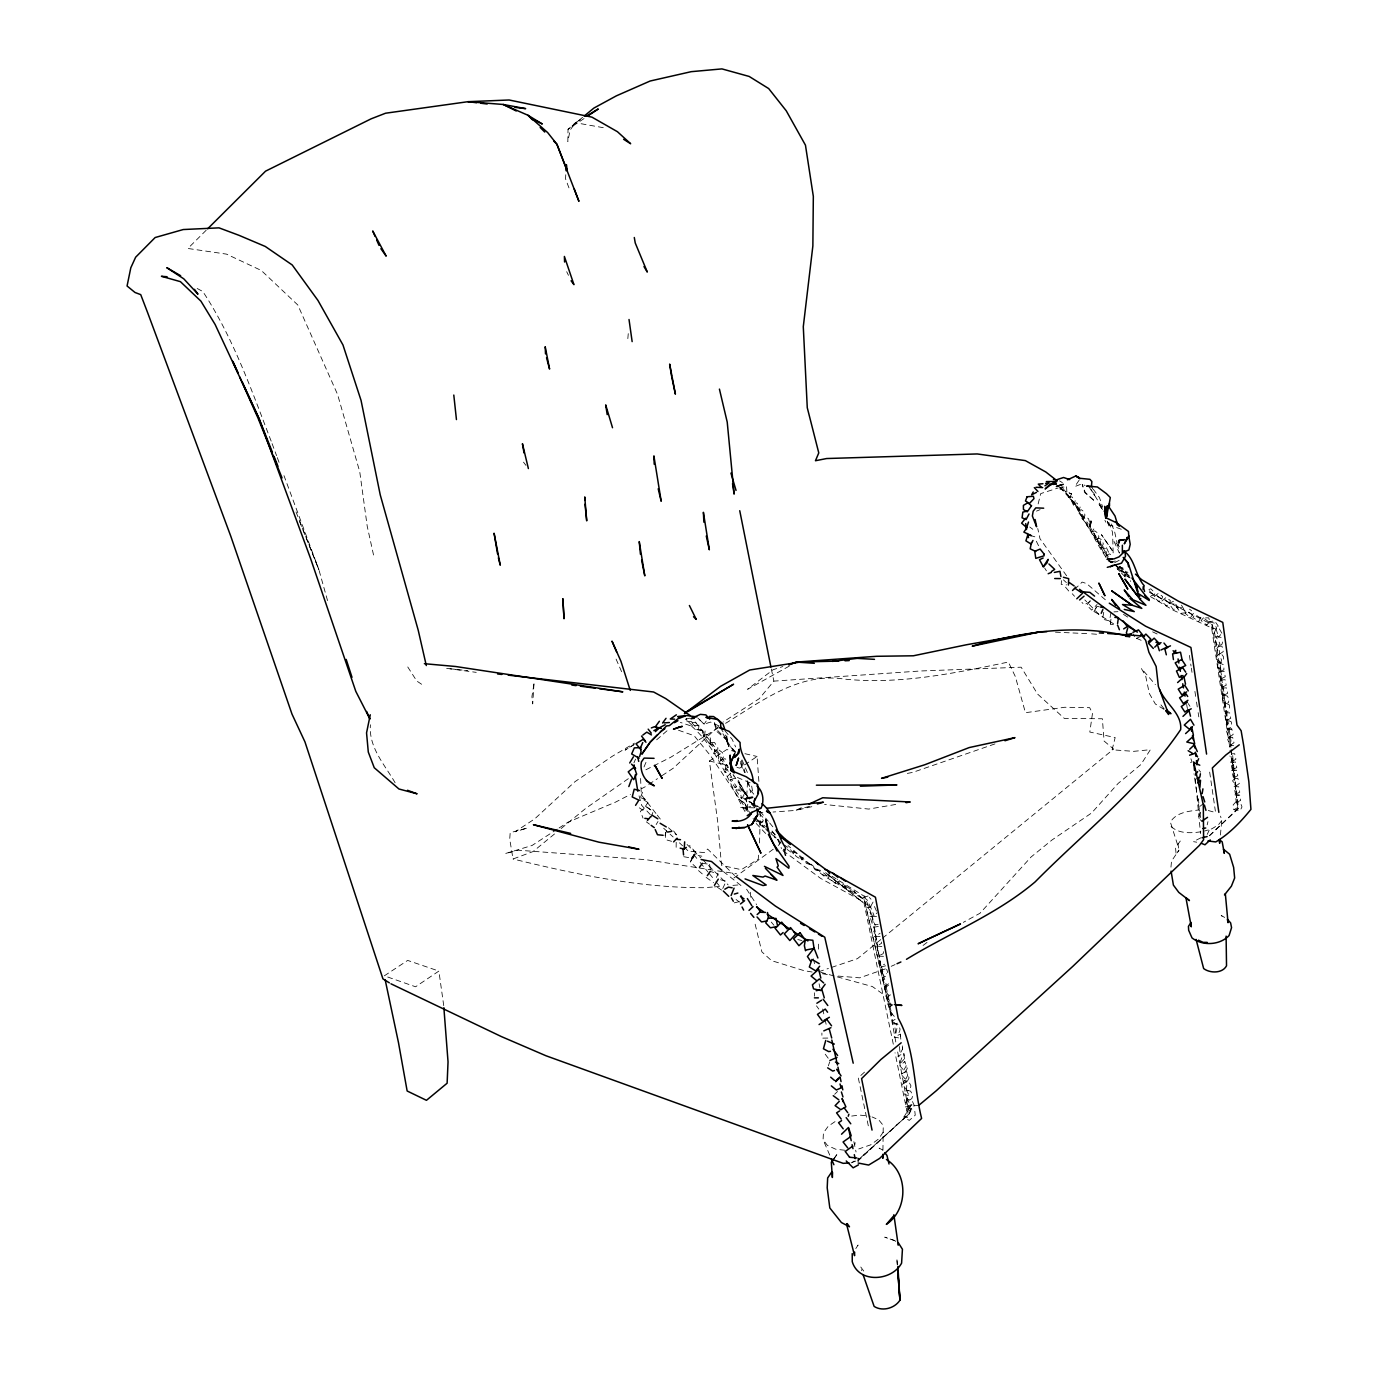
<?xml version="1.0" encoding="UTF-8"?>
<svg xmlns="http://www.w3.org/2000/svg" width="1378" height="1378" viewBox="0 0 1378 1378"><rect width="100%" height="100%" fill="white"/><g stroke="black" fill="none" stroke-linecap="round" stroke-linejoin="round"><path stroke-width="0.75" stroke-dasharray="5 3.75" d="M665.626 832.45L665.591 839.633L671.603 841.321M882.936 1150.268L883.246 1125.43L878.716 1119.832L872.067 1116.938M1226.42 719.471L1227.729 729.565L1231.553 726.826L1231.381 721.951L1226.42 719.471L1227.729 729.565M676.15 847.281L676.219 839.305M883.47 956.315L879.095 956.194L880.508 965.926L884.676 964.152M747.531 782.118L746.773 795.054M858.615 1161.482L858.735 1158.106L852.276 1162.291M829.728 1155.091L823.079 1139.675L823.424 1132.923L828.247 1126.188L836.79 1120.452M565.772 174.748L565.531 178.795L569.803 190.095M1061.456 580.62L1061.232 584.41L1066.641 584.875M758.555 855.152L758.227 859.2L741.312 869.673L721.504 865.384L717.645 821.133L709.394 761.018L726.74 749.563L734.836 751.406M759.554 842.974L760.329 811.676M627.834 338.626L628.523 330.531M1220.426 835.034L1221.735 820.565L1220.546 816.138M1170.955 867.141L1171.524 861.112L1178.965 850.105L1176.175 854.687L1175.486 847.418L1180.584 840.666L1178.018 844.318L1178.655 848.125L1170.387 822.132C1176.037 812.469 1188.697 811.091 1198.808 810.006M691.842 722.761L698.491 729.909L699.025 725.155L695.046 722.244L691.842 722.761L691.515 726.085C718.162 749.46 729.255 783.961 746.325 813.933M1221.132 637.359L1215.878 636.705L1215.344 641.407L1218.083 646.385L1222.097 644.094L1222.786 640.391M704.537 735.955L705.123 730.908L696.028 729.496L702.677 730.271L704.537 735.955L700.489 729.496M746.531 796.932L745.946 812.813M1110.341 624.096L1110.995 618.808L1110.341 624.096L1117.282 625.526M1066.572 486.761L1066.882 491.894L1060.026 488.983L1062.266 484.522M747.065 809.213L748.047 802.237L743.534 798.017L739.228 799.257L745.154 803.805L747.065 809.213L744.809 803.322L739.228 799.257M854.808 1144.774L855.135 1142.586M899.541 1046.539L899.989 1053.688L902.521 1049.209L902.211 1044.179M1118.281 545.275L1118.488 544.017M1103.744 612.297L1102.538 619.187L1109.445 620.892L1110.926 613.055M904.433 1058.838L903.83 1053.326L897.75 1056.185L902.09 1057.064L899.369 1064.384L904.433 1058.838L903.83 1053.326M895.838 1033.345L897.526 1025.68L894.098 1022.803L895.838 1033.345L899.524 1032.088L900.058 1029.073L898.284 1024.698L894.098 1022.803M725.052 769.596L725.965 765.531L721.09 759.605L719.833 761.965L727.326 766.357L725.052 769.596L728.084 766.978M883.625 951.664L883.126 953.714L879.112 955.609L876.735 946.1L881.868 946.479M1207.18 824.819L1207.955 821.684M1038.151 503.917L1040.717 493.6L1058.166 487.967M907.775 1099.351L906.603 1104.036L910.858 1105.621L906.776 1111.908L912.357 1108.515L914.217 1105.345L912.167 1100.833L907.775 1099.351L909.204 1103.141L906.776 1111.908M1151.13 595.572L1154.333 595.52L1154.988 592.971L1150.751 588.802L1147.271 590.266M905.983 1102.641L908.515 1094.184L906.19 1089.86L904.623 1094.459L908.877 1095.631L905.983 1102.641L911.857 1098.542L912.77 1095.321L910.617 1091.169L906.19 1089.86M835.223 883.264L835.929 880.99L829.16 875.53L828.505 877.579L835.223 883.264L837.479 879.095M1200.91 618.291L1195.07 614.502L1192.814 617.43L1198.791 621.426L1201.737 615.708M665.023 835.499L666.866 829.866M714.648 750.838L713.683 753.766L717.904 752.853L718.937 761.173L721.176 760.484L723.657 756.832L722.606 752.767L719.075 750.045L714.648 750.838L719.161 754.283L721.176 760.484M828.35 1065.866L829.728 1061.852M1200.496 812.245L1198.36 818.291L1201.926 821.15M880.508 965.926L879.095 956.194M651.053 817.188L653.155 811.608L646.334 806.75L640.408 811.246L643.009 818.101M844.852 887.553L845.455 885.968L838.048 881.214L837.6 882.712L844.852 887.553L846.574 883.332M863.455 899.007L854.136 891.842L863.455 899.007L864.626 895.976M1097.37 540.365L1098.852 536.576L1097.818 533.062L1094.821 530.892L1091.221 532.235L1097.37 540.365L1091.221 532.235M1073.445 505.313L1075.219 500.817L1071.843 496.786L1068.226 497.492L1071.206 500.042L1073.445 505.313L1073.049 501.213L1068.226 497.492M1078.371 511.6L1080.163 507.087L1076.786 502.918L1073.169 503.625L1076.235 506.708L1078.371 511.6L1077.872 506.828L1073.169 503.625M1169.457 603.254L1170.456 600.722L1166.201 597.329L1161.396 601.463L1166.701 605.907L1169.457 603.254L1164.1 598.913M1161.637 599.258L1162.705 596.622L1158.485 593.229L1153.644 597.105L1159.019 601.566L1161.637 599.258L1156.297 594.9M640.684 796.794L642.889 791.472M904.416 1080.318L902.521 1084.917L907.757 1090.997L910.186 1089.016L910.944 1085.83L908.825 1081.678L904.416 1080.318L907.017 1082.85L906.362 1090.721L907.757 1090.997M696.648 867.847L690.378 862.025L691.704 858.821M801.962 859.993L798.293 854.291L792.798 851.432L796.174 856.427L801.962 859.993L803.116 857.237M644.008 766.96L646.506 761.104M793.401 853.843L789.766 848.469L784.392 845.196L787.751 849.916L793.401 853.843L794.589 851.104M633.932 762.844L635.534 759.157M1221.873 633.208L1218.927 628.11L1215.982 628.936L1214.225 632.846L1218.686 637.032L1220.805 634.483M1192.676 615.225L1187.199 610.867L1185.08 613.21L1190.506 617.723L1193.882 612.59L1189.524 609.162M722.761 888.483L726.12 881.248L718.282 879.147M1220.202 663.145L1221.631 660.114L1218.996 654.292L1216.567 656.428L1220.202 663.145L1223.371 660.958L1223.526 656.789L1221.89 654.533L1218.996 654.292M1071.516 493.927L1069.483 498.199L1065.194 491.257L1071.516 493.927L1065.986 491.446M1207.197 834.396L1209.074 830.538L1207.162 827.678M907.361 1081.299L909.084 1077.889L906.224 1070.982L901.97 1075.408L907.361 1081.299L903.658 1083.59L907.689 1075.305L906.224 1070.982M716.353 877.441L718.214 873.91L710.273 871.396M893.03 1004.614L889.154 1007.37L891.893 1014.794L894.529 1012.968M1109.014 559.347L1106.121 555.282L1108.446 551.941L1105.931 546.584L1100.591 547.255L1106.655 555.213L1110.1 556.712M868.071 896.027L863.782 897.216L865.539 903.451L870.362 906.965L873.256 901.694L869.363 897.44M1212.881 621.116L1209.54 621.805L1212.003 628.54L1216.722 628.592L1218.169 625.956L1214.552 620.789M1101.487 547.255L1103.313 543.983L1102.262 540.365L1099.231 538.161L1095.786 539.366L1101.487 547.255L1100.057 539.608L1095.786 539.366M1098.8 614.278L1093.925 611.539L1096.957 606.337L1100.316 606.992M690.378 862.025L692.411 858.442M1093.925 611.539L1096.957 606.337M1218.083 646.385L1219.857 643.354L1215.878 636.705M778.484 845.575L780.689 841.837M903.882 1117.058L909.687 1107.619L914.785 1111.03L915.25 1115.164L909.239 1120.417L903.882 1117.058L907.379 1117.489L910.927 1110.599L909.687 1107.619M656.152 824.578L657.995 821.495M1086.26 524.691L1091.927 532.097L1093.839 528.928M905.191 1071.895L907.258 1068.587L904.778 1061.594L899.8 1065.762L905.191 1071.895L901.436 1073.996L906.224 1065.969L904.778 1061.594M647.867 802.547L640.598 797.69L645.059 799.206L647.867 802.547L642.94 810.23L638.514 807.284M855.807 1248.571L858.081 1245.057L856.169 1247.555M1082.919 518.352L1084.951 515.303L1084.228 511.841L1081.265 509.722L1077.372 510.894L1082.919 518.352L1079.801 512.719L1077.372 510.894M1117.661 569.321L1120.107 566.306M706.191 721.09L704.106 724.191L697.836 718.024M715.647 751.751L718.041 748.185L714.562 742.501L708.533 742.759L713.701 747.307L715.647 751.751L713.373 745.36L708.533 742.759M1090.239 600.532L1086.966 605.424L1091.686 610.109L1097.095 604.46M1079.112 480.199L1074.806 486.572L1081.196 484.109L1085.089 485.418M883.195 1132.148L878.561 1139.003L870.62 1144.86L858.752 1148.942M885.606 965.84L881.61 966.736L880.318 968.665L883.866 975.745L886.45 973.678M833.983 1158.881L837.858 1153.248L833.552 1159.036M741.485 798.672L744.017 795.072L741.037 788.957L735.473 789.525L741.485 798.672L740.158 790.662L735.473 789.525M878.337 926.481L874.307 927.101L872.791 929.151L875.995 936.11L880.094 933.233M883.832 976.709L882.54 978.432L885.572 986.235L886.416 985.115L883.832 976.709L887.811 975.779M1221.735 820.565L1218.393 824.871L1211.865 828.798L1204.648 831.02M1060.026 488.983L1061.749 486.847L1067.485 487.519M888.603 985.132L884.745 988.095L888.138 995.295L890.756 993.331M882.454 938.229L1113.648 749.081L1104.105 741.054L1102.366 718.765L1064.35 718.438L1037.617 694.099L1021.15 667.193L920.177 671L773.868 681.128L759.209 698.732L723.054 722.072M1203.511 617.809L1201.082 620.582L1206.646 625.009L1209.815 621.788L1208.747 617.878L1203.511 617.809L1209.178 622.339L1206.646 625.009M1229.486 737.54L1227.609 739.693L1230.606 744.964L1234.016 742.708L1232.638 737.333L1229.486 737.54L1230.606 744.964M1236.273 801.479L1233.155 804.924L1233.93 809.713L1240.183 810.54L1242.009 806.905L1240.596 803.236L1236.273 801.479L1238.03 807.353L1233.93 809.713M1218.738 646.403L1216.843 648.452L1219.771 653.947L1223.251 651.639L1221.941 646.093L1218.738 646.403L1219.771 653.947M1234.705 778.518L1232.569 780.809L1235.963 785.925L1239.304 783.548L1237.84 778.415L1234.705 778.518L1235.963 785.925M1228.866 737.678L1230.365 736.093L1228.694 729.238L1231.777 728.996L1233.189 734.422L1228.866 737.678L1226.558 731.494L1228.694 729.238L1231.777 728.996M206.166 230.281L187.89 248.471L226.474 254.12L261.303 270.467L297.803 305.003L337.576 394.47L359.744 471.741L367.22 526.241L373.541 555.024M834.672 1094.287L837.514 1091.479M890.446 994.813L886.588 997.827L890.291 1004.975L892.892 1002.96M1074.616 589.439L1082.143 582.084L1086.674 583.617L1107.671 601.79M718.438 726.482L673.222 768.235L659.252 777.485M1209.471 835.671L1237.944 808.455L1232.466 753.525M1209.367 835.791L1238.546 808.49L1230.899 755.247M809.713 864.385L801.066 857.857L806.578 863.455L809.713 864.385L812.331 861.991M864.523 1072.118L858.27 1077.803L868.329 1125.912M857.65 1161.223L907.689 1114.888L895.028 1052.758M656.651 739.814L669.157 728.91M876.511 911.099L874.324 906.207L867.778 907.241L871.172 914.992L874.048 915.509L877.235 912.736M885.572 986.235L888.5 983.754M582.601 117.354L568.029 129.325L567.839 141.555L570.113 130.118L575.384 122.711L582.412 118.491M554.524 833.966L533.045 851.57L513.029 858.994L509.722 839.133L510.187 832.708L527.481 827.971L515.183 831.761L534.819 818.79L574.884 781.757L612.332 756.246L634.5 743.155M561.139 828.557L585.926 808.231L628.523 778.536M880.783 939.589L857.495 958.64L830.366 967.804M1203.89 803.219L1199.256 806.905L1199.704 811.246M754.644 817.499L759.95 823.544L763.326 820.926L761.5 817.033M923.071 945.463L928.135 941.553M733.871 877.993L773.42 849.106M735.008 787.544L736.438 786.494L731.994 779.862L730.133 779.827L735.008 787.544L739.797 785.202L738.694 780.895L735.129 778.157L730.133 779.827M443.733 1005.63L438.876 971.077L415.57 986.786L386.288 976.52M758.882 781.395L757.073 756.47L739.797 768.114L735.749 767.167M584.031 118.56L568.029 129.325L575.384 122.711L604.029 127.809M648.78 784.426L657.495 778.639M384.324 975.831L407.664 960.414L438.876 971.077M557.28 829.143L532.029 845.489L505.209 853.585L518.197 850.209L645.903 859.683L715.526 870.534M559.089 827.971L568.098 822.132L615.501 802.151L630.401 794.451M1232.483 761.379L1235.911 759.157L1234.688 753.697L1231.415 753.869L1232.483 761.379L1229.882 755.988M895.132 1019.324L892.617 1020.909L893.271 1024.267L897.457 1023.182M633.949 744.568L625.164 750.114L634.138 744.602M718.3 727.825L670.673 757.297L643.853 770.819M725.586 723.329C761.741 701.04 799.274 672.102 844.404 679.096C899.713 684.711 954.489 673.239 1008.351 662.06L1015.328 676.546L1025.439 712.702L1064.763 707.259L1089.671 707.672L1092.496 713.287L1089.809 732.045L1115.164 737.54L1112.132 749.787L1133.612 751.354L1150.372 749.684L1140.95 764.497L1118.161 783.41L1091.652 812.951L1052.086 839.925L1031.123 856.961L979.965 913.269L963.308 922.364M1090.205 601.325L1084.279 604.839L1081.937 602.41M880.094 936.42L874.427 936.282L876.58 944.86L877.717 945.532L881.61 943.293L881.403 942.035M789.284 666.108L747.565 689.293L773.075 669.725L782.859 666.539M1233.741 769.096L1236.807 767.512L1235.601 762.051L1230.606 762.086L1232.139 768.993L1233.741 769.096L1232.276 762.189L1234.43 762.258L1230.606 762.086M641.562 788.664L645.283 786.735M1200.927 837.79L1193.331 841.631L1196.707 842.199M1224.474 694.908L1227.626 693.323L1226.489 687.846L1221.511 688.122L1222.941 695.029L1224.474 694.908L1223.13 687.932M1227.626 719.884L1230.761 718.3L1229.676 712.788L1224.715 712.943L1226.127 719.884L1227.626 719.884L1224.25 702.814L1229.314 704.933L1229.744 709.567L1226.265 712.908L1224.25 702.814M1114.699 562.603L1119.659 560.105M1234.705 777.226L1237.806 775.676L1236.634 770.216L1231.76 770.233L1233.241 777.123L1234.705 777.226L1233.258 770.336L1235.566 770.44L1231.76 770.233M1222.148 678.269L1225.266 676.753L1224.095 671.31L1219.082 671.586L1220.615 678.493L1222.148 678.269L1220.753 671.362M703.193 735.973L706.673 734.302L710.342 738.074L710.514 744.585L703.193 735.973L709.756 739.366L710.514 744.585M1168.975 603.461L1173.522 601.273L1177.725 606.94L1177.811 608.869L1173.074 609.283L1168.975 603.461L1174.711 604.15L1177.811 608.869M1181.48 605.149L1185.855 612.762L1180.912 613.331L1176.881 607.354L1179.947 605.889M1223.044 686.726L1226.231 685.228L1225.145 679.733L1220.374 679.957L1221.804 686.83L1223.044 686.726L1221.735 679.785M801.341 807.715L795.519 810.436L773.041 812.021M900.334 1034.172L900.867 1039.701L900.334 1034.172L894.184 1036.979L898.542 1037.892M1141.036 636.257L1135.196 638.892L1133.491 633.983M1236.566 793.659L1239.769 792.229L1238.788 786.769L1234.102 786.683L1235.343 793.556L1236.566 793.659L1235.343 786.769M891.204 966.305L895.08 964.583M1237.375 801.858L1240.631 800.497L1239.7 795.054L1235.119 794.848L1236.273 801.651L1237.375 801.858L1236.238 795.02L1238.908 795.227L1235.119 794.848M1036.497 511.117L1040.097 509.653M1106.121 555.282L1109.566 553.887L1112.718 555.954M1190.506 762.534L1192.039 761.931L1189.627 755.178M851.104 1162.86L856.134 1160.913M1081.937 518.042L1087.879 525.931L1081.937 518.042L1085.64 516.629L1088.568 518.765L1089.498 522.176M1225.421 703.9L1228.418 702.746L1229.09 699.369L1227.333 696.045L1222.114 694.822L1222.786 699.662L1225.421 703.9L1224.06 696.493L1222.114 694.822M885.382 968.906L859.665 977.829L836.722 975.968M818.721 971.731L828.419 968.458M1220.96 670.862L1223.853 669.915L1223.974 665.023L1217.584 661.853L1217.825 667.038L1220.96 670.862L1220.064 663.3L1217.584 661.853M994.95 743.913L912.787 772.369L904.45 773.971M751.578 814.639L745.946 807.818L750.648 806.423L753.094 808.076M809.454 806.319L795.519 810.436L814.157 806.147M876.529 916.577L869.914 916.542L872.584 924.81L878.148 924.586M734.216 902.883L739.538 901.556M1115.37 561.018L1111.994 561.776L1114.216 563.671M689.81 718.179L685.555 719.144L692.29 725.5L691.911 721.727L683.281 720.832M721.09 759.605L725.052 758.71L727.395 760.553M1125.137 576.934L1124.81 574.747L1127.79 574.092M1118.23 568.477L1122.708 567.753L1126.515 572.783L1125.068 575.039L1118.23 568.477L1119.401 571.336M895.7 804.459L868.726 809.075L824.561 804.459M918.919 1105.242L905.019 1106.947L911.909 1104.501L909.273 1113.751L857.805 1160.259L909.273 1113.751L897.388 1050.432M851.69 1116.059L859.527 1115.078L870.396 1116.214M699.025 725.155L691.515 726.085L680.37 722.416M1200.824 831.812C1190.868 833.19 1178.845 833.914 1171.059 826.438M712.392 887.053L704.175 887.708C639.082 887.949 575.763 874.255 513.029 858.994M714.441 886.881L722.658 886.209M732.924 885.382L741.123 884.71M1113.941 611.884L1117.92 611.677M1233.637 745.532L1230.416 745.722L1228.694 747.858L1231.484 753.215M867.778 907.241L870.655 907.189L874.048 915.509M827.799 1038.065L821.925 1038.134L821.891 1033.035M1055.462 632.175L1089.481 633.725M754.403 807.852L739.952 807.37L750.355 809.799M891.928 1004.958L887.932 1004.786L871.826 915.164L864.798 896.578L832.054 876.305M1091.6 633.88L1097.99 634.345M1176.881 607.354L1182.806 607.905L1185.855 612.762M690.964 851.294L704.313 852.62L707.603 849.055L734.595 875.443M455.016 669.295L446.489 668.347L476.237 672.361M457.134 669.519L467.779 670.69M844.835 1150.234L835.636 1149.2L827.368 1145.394L823.079 1139.675M702.28 863.283L707.775 864.058M717.628 870.862L736.627 873.807M869.914 916.542L872.24 916.921L875.168 925.344M812.159 972.024L803.994 970.646L771.525 960.638L761.862 951.836L754.3 920.676M822.373 973.729L830.555 975.107M698.146 855.531L701.833 856.186M683.729 856.703L689.758 857.788M757.831 821.254L763.894 822.408M797.793 939.589L801.927 940.502M744.947 753.697L757.073 756.47M709.394 761.018L727.636 765.272M758.675 811.763L762.844 812.744M1100.591 547.255L1106.172 548.72L1106.655 555.213M1209.54 621.805L1214.483 623.166L1216.722 628.592M820.788 972.3L835.24 976.296M837.29 976.864L872.377 986.545L886.726 996.845L891.153 1004.286M1208.282 810.505L1215.913 812.658M1031.347 535.749L1034.826 536.817M750.08 782.79L733.682 775.952M1121.296 529.273L1106.534 523.778L1104.932 520.35M678.527 730.254L694.133 735.697L710.497 755.695L747.737 811.366M894.873 1240.665L884.745 1237.151L894.873 1240.665L898.198 1245.144M874.427 936.282L875.874 936.851L877.717 945.532M774.402 837.324L776.227 838.082L770.784 832.346M1136.557 638.307L1142.431 640.873M719.023 725.948L710.531 722.072L704.106 724.191L698.25 718.351M1152.645 631.847L1158.295 634.569M1149.424 592.402L1212.037 624.596L1214.362 631.279L1231.622 745.067M197.175 288.484L202.79 291.481C233.278 337.627 251.554 390.353 271.363 441.649M754.868 807.508L748.891 801.548L757.676 806.268M1224.663 917.421L1221.184 915.543L1224.284 917.421M1036.342 541.244L1039.753 548.134M1059.493 487.416C1080.903 505.605 1090.101 534.492 1105.983 557.229M748.891 801.548L761.276 808.386M882.764 1150.096L879.095 1148.081L881.576 1151.371M895.803 1041.992L889.861 1010.332L864.247 899.49L823.544 875.805L788.061 845.644M1108.101 560.794L1111.546 562.844M695.976 852.775L689.551 845.369M1150.32 596.502L1173.212 610.196L1211.606 627.92L1229.727 747.065M1164.014 709.394L1155.35 703.986L1149.338 693.547L1145.686 676.03L1141.329 668.399L1155.401 684.59M1059.561 480.888L1062.352 482.627M1113.579 623.803L1099.437 614.881L1084.83 599.93M1124.81 574.747L1129.633 577.83L1130.666 581.464M1123.483 614.381L1130.701 618.998M717.421 887.311L721.917 890.291M421.599 684.263L416.742 680.99L407.216 666.108M646.334 806.75L653.155 811.608M706.122 877.39L713.58 882.747M646.351 821.874L649.538 824.182M745.946 807.818L747.548 808.989M736.11 899.576L739.504 902.056M782.928 850.657L820.771 878.475L863.765 901.918L893.375 1044.558M1029.745 526.999L1032.811 529.29M1119.659 566.358L1127.945 572.611M893.271 1024.267L890.825 1012.778L893.874 1015.121M740.968 885.52L723.416 871.585M827.92 874.617L862.628 902.211L825.629 872.687M1107.688 558.9L1112.701 562.913M1114.371 564.257L1129.392 576.314M863.782 897.216L867.227 900.006L870.362 906.965M753.06 818.601L764.446 828.178M770.939 833.638L779.052 840.477M1114.061 564.36L1130.149 578.002M757.418 819.6L765.479 826.456M771.938 831.933L775.159 834.672M780.913 843.302L776.348 838.031M698.508 870.603L704.899 876.201M668.485 827.765L676.219 834.758M687.054 844.525L700.782 857.839M1118.919 566.289L1129.564 576.125M663.679 828.23L673.119 836.98M679.423 842.819L682.558 845.747M684.143 847.194L690.43 853.034M1149.269 590.783L1154.333 595.52M1063.385 579.828L1066.383 582.636M876.735 946.1L879.112 955.609M759.278 813.692L763.808 818.153M702.298 859.338L728.118 884.865M756.35 808.989L760.828 813.451L756.953 809.075M1119.436 546.549L1113.734 540.848L1119.401 553.078L1117.627 545.137M764.859 827.696L762.223 825.043L767.89 831.451M1108.239 559.623L1111.185 562.62M1117.076 568.614L1120.038 571.612M1121.503 573.11L1125.929 577.606M890.825 1012.778L896.372 1018.531M756.212 823.476L766.392 834.258M650.313 814.605L641.666 805.355L638.341 793.228M735.731 752.078L730.271 746.17L721.779 731.873M1072.273 593.763L1074.53 596.278M750.493 801.789L755.661 807.629M1060.113 487.347L1078.406 508.31L1088.224 524.053M753.818 794.176L751.096 790.989L748.495 782.876M724.897 730.736L732.114 739.263L735.628 746.91M771.284 922.089L773.971 925.275M1101.987 507.397L1091.152 489.586M1065.521 587.166L1069.828 592.333M747.858 796.536L739.676 786.649L749.425 799.137M753.301 803.15L758.761 809.747M760.122 811.384L768.287 821.288M769.647 822.942L773.747 827.885M693.599 854.498L698.853 860.888M700.162 862.49L708.051 872.085M709.377 873.686L714.631 880.094M715.94 881.696L721.211 888.087M1160.982 704.899L1164.841 709.704M759.054 822.442L759.95 823.544M695.27 722.038L713.132 744.757L728.359 767.477M655.911 813.416L641.338 794.796L640.46 775.848M657.237 815.104L662.525 821.891M673.618 830.986L677.098 835.464M1062.042 487.209L1078.406 508.31M1198.86 769.82L1200.669 772.197M523.502 462.147L525.931 465.351M1115.319 564.618L1118.471 568.752M735.301 752.836L730.271 746.17L734.784 753.008M772.059 830.986L776.985 837.548M825.215 1054.204L828.729 1058.924M863.73 1271.05L860.458 1266.589L861.784 1270.671M1093.254 489.19L1099.506 497.716L1102.693 507.07M816.465 1005.854L818.825 1009.075M1066.641 575.832L1039.994 538.695L1037.755 528.515M720.229 727.722L726.292 736.575L728.945 746.704L725.345 737.023L727.997 744.809L726.654 734.767M733.062 774.47L747.117 795.451M1102.555 509.515L1098.404 503.091L1102.469 509.929M746.6 889.206L756.591 904.623M1188.232 703.607L1189.989 706.328M1089.964 529.031L1091.927 532.097M1088.982 486.727L1094.614 495.615L1091.634 485.418M1089.309 525.81L1108.274 556.454M1044.645 567.977L1046.419 570.854M747.289 796.26L738.797 781.55L746.135 796.105M1093.667 532.804L1106.034 557.556M566.702 271.707L568.459 275.342M616.087 659.097L622.081 672.791M1111.391 523.984L1114.492 531.219L1117.179 543.156M741.984 759.846L747.496 772.765M777.726 839.391L781.515 848.59M299.663 521.78L318.869 569.596L327.843 601.669M296.029 511.944L318.869 569.596L283.989 475.634M1108.739 522.348L1112.597 532.373L1113.217 555.661M740.434 761.517L744.551 772.576M272.103 443.647L276.565 455.653M277.305 457.651L279.527 463.645M740.658 763.55L743.397 770.974M1107.24 521.177L1109.307 527.051L1107.55 521.659M1215.982 628.936L1218.686 637.032M1111.753 561.122L1112.27 562.706M741.312 760.535L745.222 772.713M886.674 969.234L887.742 972.644M753.697 802.134L755.437 807.784L754.421 801.858M747.083 780.516L750.786 792.712M395.107 782.738C384.824 764.842 368.426 747.307 370.424 724.759M881.61 966.736L883.866 975.745M888.138 996.311L890.291 1004.975M886.002 986.562L888.138 995.295M686.468 718.506L686.933 720.487M889.861 1010.332L864.247 899.49M889.878 1006.061L891.893 1014.794M813.416 958.812L815.311 967.132M819.083 983.806L820.031 987.974M822.7 1009.006L824.561 1017.308M825.026 1019.393L826.421 1025.628M853.843 1141.621L856.048 1151.974M771.353 669.036L773.868 681.128M1186.63 704.468L1187.405 708.619M874.307 927.101L875.995 936.11M751.682 786.08L753.043 793.969M1212.037 624.596L1230.933 747.341M1200.565 817.55L1193.985 773.781M1189.403 655.394L1191.023 666.005M1191.35 668.123L1192.004 672.361M1194.915 691.429L1196.207 699.903M1196.535 702.039L1197.826 710.514M1198.154 712.633L1198.791 716.87M1209.677 772.128L1215.379 811.194M709.601 864.299L710.376 869.862M1231.174 749.443L1237.944 808.455M750.287 892.272L751.217 900.471M1198.36 798.74L1198.826 803.081M1195.312 778.828L1200.531 833.569M897.336 1264.797L896.837 1258.424L897.302 1264.694M902.314 1045.868L902.521 1049.209M814.364 992.815L814.415 996.191M818.463 944.137L818.549 952.629M533.975 683.729L532.718 703.917L531.925 696.613L533.975 683.729M727.05 769.286L724.897 772.076L730.702 773.282L727.084 776.744L731.787 777.416L727.05 769.286M846.781 886.881L844.335 886.812L851.07 891.066L854.394 891.29L846.781 886.881M818.119 870.155L815.242 869.949L811.005 864.161L818.119 870.155M827.162 875.96L823.923 875.547L818.274 869.931L820.513 870.31L827.162 875.96M1093.667 500.231L1084.675 492.532L1082.23 484.47L1085.227 492.342L1093.667 500.231M727.498 740.675L716.543 731.236L713.77 721.228L717.8 730.616L727.498 740.675M1112.184 550.39L1101.435 534.647L1112.184 550.39"/><path stroke-width="1.5" d="M720.711 728.394L720.728 723.347L718.093 719.66L705.898 717.266L708.051 718.248M882.867 1154.299L882.816 1158.33L882.816 1154.781M854.636 1252.102L854.549 1255.668L846.523 1223.974M1068.45 585.03L1068.673 578.639L1063.42 577.279M832.553 1172.402L832.364 1177.484L831.313 1162.24L833.552 1159.036M566.014 170.7L566.375 164.637L567.288 170.872L556.901 144.225L547.652 132.564L528.015 115.287L503.211 104.47L467.952 101.696L385.564 113.22L371.113 118.835L265.575 171.148L207.682 228.765M684.659 841.872L684.211 849.072L680.181 848.176M1199.945 787.114L1200.514 780.293L1197.671 782.825M1220.047 839.168L1219.668 843.302L1218.979 839.77M734.043 772.851L730.977 770.474L730.133 755.351L730.977 770.474L746.239 776.779L757.676 784.582L758.417 793.521L754.076 801.617L754.92 798.465M1117.575 623.562L1118.419 617.637L1114.836 617.396M1117.386 523.95L1115.009 515.992L1108.704 506.587L1110.306 497.561L1106.465 493.686L1097.388 486.968L1086.691 486.072L1091.41 486.813L1091.858 481.508L1089.912 479.32L1080.3 478.338L1075.805 475.978L1067.485 479.837M1202.15 793.642L1202.925 788.853M1200.41 773.799L1199.859 777.037L1197.206 778.777M370.269 714.769L366.548 732.872L368.288 752.043L374.248 767.735L398.983 789.008L417.086 793.814L407.509 790.283M1031.467 542.519L1030.176 548.806L1035.739 551.493M758.055 793.332L758.882 789.353M825.749 1040.442L823.441 1048.779L828.643 1051.586L830.469 1051.328M1127.721 628.075L1126.326 633.036L1127.462 634.569L1131.734 633.553M784.719 850.984L785.632 847.866C775.935 833.897 775.952 814.898 761.965 803.718M639.564 756.66L641.046 751.871L640.701 747.599L634.328 747.875L631.658 753.955L639.082 758.262M848.228 1116.249L848.882 1114.216M1028.505 522.038L1026.696 527.533L1021.615 523.175L1025.594 518.231M1142.982 589.25L1144.205 585.702C1134.955 575.315 1135.438 559.158 1123.707 550.821M628.833 786.562L631.589 779.121M731.081 895.528L734.078 888.155M1126.412 539.676L1127.428 537.196L1124.276 543.879L1128.789 536.49L1128.479 531.477L1116.473 522.762L1106.465 517.99L1104.674 506.346L1105.793 518.352L1104.915 512.892L1107.481 505.674L1104.209 511.324M1197.189 762.137L1198.636 758.744M1101.229 613.296L1102.848 609.524M640.357 748.099L642.768 742.553M714.424 885.331L718.282 879.147M729.754 763.877L734.784 753.732L730.529 763.343L734.508 772.576M756.918 785.96C763.188 791.23 764.428 800.911 761.087 808.145L751.871 812.348C748.685 819.583 739.452 822.287 732.097 821.116L737.385 820.582M1032.966 540.452L1031.123 544.069L1025.921 540.831L1027.867 534.698L1031.347 535.749M1029.021 513.994L1026.11 519.575L1022.08 517.801L1022.838 512.099L1027.023 511.169M1033.224 491.998L1031.64 494.805L1036.463 492.377M692.411 858.442L694.46 854.877M755.299 818.808L757.676 814.846L757.073 808.886M757.676 814.846L751.906 824.457L744.533 827.558L732.355 827.989L744.533 827.558M629.712 762.964L633.415 756.815M635.568 805.338L638.393 800.911M1191.005 922.399L1188.439 926.36L1188.663 930.288L1192.022 937.936C1202.529 946.118 1219.754 945.325 1229.073 935.576L1231.553 927.652L1230.623 922.898L1227.367 919.298L1228.039 922.674L1225.318 893.633M1043.267 566.737L1048.124 559.365L1046.867 563.085L1043.267 566.737L1039.512 559.709L1043.163 558.004M1195.26 775.142L1197.671 771.594M831.64 1172.161L827.661 1177.949L827.196 1187.802L829.814 1207.955L841.39 1222.51L849.485 1226.799L847.177 1223.595M699.438 867.382L702.28 863.283M1027.127 527.412L1023.871 532.115L1030.882 535.37M707.31 875.65L710.273 871.396M659.39 721.228L655.342 726.826L661.354 728.428M662.594 723.037L666.039 718.3M821.788 988.801L825.146 984.288M1184.046 677.166L1186.699 673.635M1173.677 653.172L1175.83 650.347M691.756 858.167L694.925 854.119M647.453 820.513L650.795 816.431M1124.259 609.438L1134.283 611.608L1122.502 604.529L1132.113 605.218L1111.857 590.973L1132.113 605.218L1141.811 608.404L1129.994 598.517L1145.945 605.321L1140.054 599.361L1140.76 598.5M1079.594 599.981L1084.055 596.174M819.686 966.236L815.776 970.922L809.334 966.994L811.986 959.45L819.187 963.635M1210.263 839.943L1204.975 844.766L1201.582 843.457M893.323 1216.257L886.33 1224.387C908.068 1209.97 908.619 1173.281 886.416 1159.484M1082.522 593.281L1076.786 598.793M673.601 841.872L677.098 838.186M1072.532 590.507L1075.787 587.08M1148.253 641.872L1150.837 639.151L1145.876 634.087L1143.206 636.774M839.288 1101.366L835.102 1105.638L840.804 1109.669L845.885 1106.827L842.061 1098.507L843.147 1101.814M657.513 734.75L650.14 742.225L642.01 753.938L650.14 742.225L666.59 725.913L669.364 725.655L677.804 718.851L686.52 715.509L696.803 716.887M1224.474 894.908L1231.398 886.175L1234.654 877.975L1233.637 867.382L1229.641 854.257L1223.492 849.261L1224.301 853.344L1222.2 841.855L1219.289 839.65M841.527 1134.215L848.486 1127.48L851.208 1135.765M835.688 1081.696L838.582 1078.888M1189.696 749.236L1194.33 744.809L1197.293 751.561M655.377 731.615L658.443 728.721L654.516 726.688L651.346 727.928M1182.961 716.388L1189.042 710.635L1190.506 716.216M1154.73 647.16L1158.95 643.199L1154.161 638.152L1148.597 643.405L1153.334 648.47M835.929 1080.679L839.788 1077.062M783.1 932.544L780.482 934.99L775.039 928.186L781.705 922.14L787.045 928.893M1192.47 726.568L1189.507 729.306L1184.288 725.035L1190.489 719.299L1193.951 725.19M1177.604 682.575L1183.943 676.753L1185.511 684.143M749.012 910.393L753.06 906.672M1185.58 733.596L1191.901 727.86L1193.451 735.352M757.142 914.561L760.38 911.754L756.798 906.535M918.919 1105.242L936.368 1090.67L1072.911 966.271L1199.446 845.386L1203.597 839.702L1203.321 805.045L1193.71 761.982L1194.502 770.405M901.195 1042.801L880.852 1059.544L861.577 1078.612L872.033 1130.098M584.22 116.028L593.935 108.052L616.345 95.857L650.123 81.026L691.222 71.673L721.934 68.9L749.167 76.445L768.683 88.571L786.27 110.826L805.458 145.172L813.33 196.399L812.865 245.939L803.288 326.707L807.267 407.699L818.773 452.914L815.466 460.734L826.662 458.529L977.243 453.948L1025.353 460.614L1045.781 471.965L1056.995 480.715M1053.016 484.419L1056.409 483.954L1050.363 484.057L1045.161 488.949L1057.804 479.372L1063.575 477.494L1069.638 479.578M740.468 903.968L744.602 900.73M1239.253 744.826L1225.852 755.006L1212.33 767.959L1218.858 812.383M684.384 713.683L720.539 686.347L749.701 670.001L798.93 662.267L814.346 663.283M642.837 735.06L646.799 732.149L651.449 734.922M1187.888 709.877L1184.908 712.064L1181.273 706.518L1187.354 702.229M747.186 815.724L751.871 812.348M852.741 1146.117L845.214 1151.474L849.658 1157.313M850.553 1136.712L843.078 1141.983L847.694 1147.857M676.374 714.82L670.294 719.006L674.583 719.161M660.458 731.752L664.902 728.704M1201.926 821.15L1207.541 817.343M587.579 116.165L598.241 108.983L585.943 116.372M1051.431 571.543L1054.67 569.372L1048.934 563.998M1187.922 700.3L1183.254 703.435L1179.585 697.819L1185.907 693.737L1187.698 696.493M1044.955 485.797L1047.848 483.85M841.596 1120.659L838.547 1122.674L843.215 1128.823M1123.673 628.902L1127.307 626.542L1123.036 620.892M819.066 1024.577L826.886 1019.513L831.571 1025.8M816.861 1003.236L821.564 1000.221M686.313 847.436L683.057 849.503L683.557 854.911M839.65 1110.909L836.567 1112.856L841.235 1119.108M1186.682 691.859L1181.824 694.839L1178.224 689.138L1184.787 685.262L1188.301 690.878M684.849 712.719L733.578 684.229L688.035 711.513M1110.444 566.789L1112.924 565.307M830.9 1027.712L823.786 1030.882M1167.7 647.488L1164.892 649.107L1166.339 654.808M824.027 1020.392L829.384 1017.291M674.514 722.692L677.942 720.711M724.828 889.206L728.428 887.139L732.2 887.811M1051.311 484.66L1056.788 481.611M858.511 1164.841L853.137 1167.821L846.23 1160.965M836.997 1057.426L829.883 1060.492M1187.629 710.669L1191.229 708.792M653.878 730.65L665.195 724.742M1183.03 675.513L1179.361 677.39L1176.467 671.017L1182.789 667.813L1185.735 672.188M906.483 959.295C949.132 933.216 996.518 914.579 1035.119 881.903C1084.4 832.071 1141.018 788.061 1180.653 729.617C1182.255 713.442 1165.116 703.486 1159.621 689.448M1161.051 642.63L1157.348 644.404L1159.398 650.76M1160.948 650.003L1167.183 647.023L1163.979 643.061M809.11 804.097L822.718 797.759L910.221 801.979L906.069 802.685M841.941 1087.466L836.377 1090.015L831.33 1085.881M897.026 963.704L900.902 961.982M1132.923 632.347L1138.486 629.884L1142.982 635.379M1167.269 647.212L1170.49 645.851M1048.176 573.73L1051.311 572.438M739.194 827.248L735.904 828.557L739.108 827.73M789.026 664.868L796.536 662.077L876.718 656.29L913.356 655.79L966.495 644.749L1040.579 631.727L1046.884 631.658M1189.627 755.178L1195.432 753.163L1197.568 756.884M834.465 1070.499L832.743 1071.085L827.661 1067.864M788.716 664.627L796.536 662.077L838.685 661.096M1061.594 484.849L1056.375 486.486L1063.334 484.315M1004.975 740.761L1014.983 737.626L969.216 747.565L924.638 764.807L881.541 778.329L887.794 777.14M817.412 803.96L823.389 802.203L766.771 808.266M734.302 894.081L737.867 893.047M777.588 926.412L770.423 927.825L765.755 922.933L768.252 918.058L776.107 918.471L777.209 924.431M767.133 920.883L761.534 921.951L757.039 916.973M1202.064 837.772L1207.145 836.549M816.207 990.696L819.962 989.835M1107.292 567.34L1121.52 563.171L1125.499 556.247L1124.861 551.097L1119.005 556.884L1114.01 558.882L1106.999 559.33L1112.39 558.779M1040.579 631.727L972.248 646.161C1023.596 631.589 1077.355 623.39 1129.874 636.636L1125.619 636.343M1202.891 828.574L1205.75 827.989M1035.98 487.278L1042.664 487.571M805.992 949.993L814.053 948.409L812.848 940.278L805.372 939.503L804.373 945.652L805.51 950.768M1054.359 572.421L1059.958 571.319L1060.922 576.607M667.624 832.088L671.62 831.347M816.379 785.184L896.94 784.943L860.389 786.183M685.521 715.526L677.631 716.594L680.422 717.404M832.364 661.406L857.15 658.374L874.496 659.339M1045.609 483.316L1049.106 482.955M1042.939 483.712L1038.289 484.126L1041.234 487.14M694.374 718.334L690.912 718.644L700.403 714.355L705.898 714.906L709.773 719.23M664.282 722.899L669.398 722.52M849.124 1162.98L843.164 1163.342L546.015 1055.772L501.282 1036.532L390.956 983.806M845.007 660.785L849.227 660.579M1046.333 481.559L1053.688 481.525M814.432 997.861L818.377 997.861M1207.214 942.38L1203.097 942.363L1198.447 940.192M1054.704 578.519L1060.302 578.588M654.068 758.331L644.112 758.089L641.425 761.879C639.461 771.456 645.007 782.446 654.361 785.822L646.368 780.465M709.308 716.439L713.511 716.56L717.938 719.643L722.95 723.915L724.794 729.341M759.485 912.219L765.513 912.425M895.924 1005.13L901.935 1005.389L894.735 1004.648M1099.317 632.933L1103.485 633.208M1107.671 633.501L1142.241 635.93L1145.669 640.322L1148.925 652.294L1156.142 666.47L1158.364 686.416L1168.699 714.51L1166.115 711.306M167.1 276.737L161.415 276.289L180.397 281.646L200.895 301.11L215.123 324.485L259.012 418.499L272.413 452.294M1080.318 591.61L1089.912 592.385L1094.58 596.14M424.372 663.696L455.498 666.487L622.822 691.842L599.464 688.742M676.219 839.305L680.491 839.684M849.485 1157.262L856.892 1157.933M663.145 835.309L657.495 834.741L655.205 829.573M497.596 673.98L501.868 674.445M508.241 675.151L653.603 691.997L665.729 698.577L690.171 715.544M476.495 102.713L467.952 101.696L509.119 99.991L591.954 117.147L617.43 131.702L630.659 143.743L623.631 139.299M480.784 103.229L487.192 104.005M514.976 107.346L525.655 108.638L503.211 104.47L516.233 110.981M1207.972 840.942L1215.723 841.941C1229.331 833.948 1240.992 821.581 1250.931 809.368L1248.847 781.602L1243.559 744.861L1241.13 730.719L1236.979 725L1222.768 622.374L1178.379 601.17L1141.742 579.759L1135.438 574.144M644.835 818.343L648.521 818.808M1043.68 508.189L1035.774 507.879L1033.155 511.255L1032.363 516.009L1036.6 526.74L1035.119 519.54M571.836 685.073L576.09 685.641M580.345 686.192L595.21 688.173M1053.412 479.492L1057.081 480.147M701.144 859.51L711.496 861.491L721.934 870.328M858.167 1163.032L868.674 1165.065L879.595 1158.433L921.624 1118.436C913.338 1085.451 915.13 1048.227 898.18 1018.221L875.426 897.199L825.095 869.001L784.978 838.944L775.9 830.038M1100.316 606.992L1103.657 607.646M719.419 727.722L729.1 731.339L740.089 742.535C739.641 756.694 752.061 766.65 753.146 780.775M820.978 990.558L813.554 988.87L812.417 984.788L819.307 978.983L823.682 982.962M570.681 833.397L533.407 824.716L598.982 842.199L638.996 849.279L628.644 846.867M639.409 790.576L634.207 789.215L632.226 796.949L639.22 800.325M765.376 868.261L776.761 880.111L765.083 876.012L763.05 877.097L752.836 875.478L766.22 885.003L762.981 885.537L745.067 878.906M660.131 823.269L666.263 826.921M824.63 869.363L827.403 870.517L829.659 873.721M651.897 815.07L657.823 818.842M827.472 1041.165L834.362 1044.076M1193.589 762.516L1199.79 765.203M835.43 1062.059L838.754 1063.558M764.428 866.366L782.997 875.461L777.054 867.175L778.277 865.866L775.935 858.546L788.802 868.243L789.026 866.211L773.781 844.404L768.39 834.448M1078.733 477.408L1075.805 475.978L1079.835 478.769M531.133 118.405L542.295 123.986L528.015 115.287L532.563 119.852M1140.726 634.672L1144.532 636.567M1155.953 642.251L1159.759 644.146M1173.074 650.795L1176.881 652.69M776.469 831.192L781.912 837.79L784.771 839.081M766.581 811.315L770.13 813.261L766.512 811.108M753.904 917.369L750.614 913.407M180.639 275.703L166.79 267.676L183.791 278.838L197.95 294.169L194.487 289.346M800.549 923.329L804.132 925.499M809.489 928.738L814.863 931.993M818.446 934.146L822.029 936.317M1188.146 750.7L1192.797 753.559M1128.237 626.473L1135.145 630.745M389.354 982.824L382.946 978.88L304.951 741.881L291.981 714.08L230.781 536.214L147.756 312.995L140.728 294.634L135.01 292.481L127.069 285.987L130.807 267.78L135.647 257.204L155.146 237.533L183.24 229.54L219.016 227.852L238.98 235.311L265.265 246.455L292.205 264.955L317.956 300.438L342.967 344.965L361.053 400.412L380.225 494.823L418.223 630.246L426.302 665.557M1165.754 710.48L1170.955 713.718L1166.684 709.946M1123.638 557.918L1128.22 563.154L1137.832 593.281L1149.252 600.498L1131.924 577.968M1109.29 603.185L1145.6 626.215L1190.919 647.453L1206.577 754.093M728.755 896.355L723.295 891.015M1075.96 588.992L1080.869 592.213M841.286 878.372L845.506 881.145M740.52 896.544L744.068 898.887M756.47 907.068L763.567 911.754M767.098 914.079L790.145 929.289M793.694 931.614L807.87 940.967M1069.362 582.584L1074.185 585.96M720.573 727.067L723.691 729.324M651.122 825.336L654.309 827.644M833.242 1095.699L838.806 1099.816M1079.508 589.302L1137.332 632.14M736.3 876.735L775.435 906.104L824.767 937.212L853.206 1063.196M781.912 837.79L790.317 844.507M1119.573 608.508L1111.65 599.447L1115.698 605.442M816.431 980.447L811.074 976.055L818.687 969.251L820.823 978.104M832.794 873.084L837.841 877.252M1144.739 595.485L1149.063 599.137M830.676 1077.183L834.568 1080.49M815.742 862.077L818.394 864.626M693.513 616.741L696.252 619.377L689.396 605.51M771.18 874.703L776.761 880.111M540.176 127.465L544.741 132.047M553.853 141.176L556.901 144.225L578.932 201.343L574.299 189.148M631.52 764.135L635.654 768.373M1034.31 487.623L1037.944 491.464M645.955 742.242L643.25 739.28L635.981 743.724L640.684 749.529M751.802 780.155L754.369 783.066M1123.191 557.401L1128.22 563.154M1132.199 599.017L1124.241 589.956L1128.84 596.812M884.865 1152.766L886.967 1155.453L889.017 1163.997M648.177 729.151L651.294 733.165M641.528 736.041L645.059 740.623M846.161 1117.644L850.777 1123.793M1137.126 595.399L1124.982 579.156L1140.054 599.361M832.967 1049.226L837.635 1055.479M823.131 999.222L827.816 1005.509M844.266 1107.981L847.728 1112.649M571.078 280.785L573.937 284.643L564.394 256.446L564.584 262.009M827.592 1012.227L825.267 1009.092L817.464 1014.38L822.132 1020.702M380.879 248.695L386.184 256.136L372.715 230.97L375.092 236.379M810.385 960.862L807.439 956.539L814.053 948.098L817.912 957.986M836.618 1069.294L841.08 1075.856M898.232 1242.646L902.435 1249.243L901.591 1263.161C891.824 1281.264 858.735 1283.641 852.259 1261.68L852.224 1253.584M1119.212 526.396L1116.249 521.676L1117.42 524.966M747.341 898.559L751.837 905.742M643.974 266.557L647.298 272.052L635.241 242.976L634.293 237.498M1137.832 593.281L1139.778 596.76M731.477 897.956L733.303 901.246M616.621 651.88L612.004 641.149L620.944 661.285L630.246 690.412M742.053 907.017L743.638 910.066M1137.367 587.407L1134.921 582.584L1138.125 591.679M777.02 851.036L770.147 836.808L765.789 819.652L767.649 830.211M747.703 825.095L760.932 853.24L747.548 824.888M237.998 372.715L232.744 361.277L237.981 373.076M242.373 382.257L259.012 418.499L310.532 558.4L355.8 691.36L369.941 719.04L366.651 711.479M239.72 377.004L258.048 418.171L282.059 477.942M376.659 239.979L379.036 245.405M831.399 1158.932L833.897 1164.72M741.019 895.786L743.086 900.678M273.981 456.273L277.925 466.212M1117.61 625.112L1119.401 629.729M1203.011 796.622L1204.734 801.944M863.11 1274.771L874.134 1306.413C882.437 1311.77 894.718 1308.325 899.937 1300.212L897.819 1271.171M346.188 659.425L352.01 677.321M841.407 1091.979L842.974 1096.957M730.891 766.754L731.994 770.44M612.521 427.731L605.683 404.891L607.198 414.623M1143.172 586.649L1144.584 591.455M730.926 473.085L736.024 490.396M1027.368 533.544L1028.556 537.627M821.839 989.404L824.302 997.844M1204.406 805.01L1205.939 810.367M783.824 849.434L785.529 855.342M840.029 1083.969L840.993 1087.363M637.79 791.213L635.137 775.004M829.315 1029.245L831.709 1038.013M546.532 357.712L549.581 369.08L545.206 346.705L545.516 353.939M1196.087 939.4L1203.649 968.562C1209.936 973.368 1222.458 973.574 1226.523 965.806L1226.11 936.127M498.371 557.814L500.266 565.187L494.082 533.217L497.561 553.904M658.202 488.794L661.182 501.248L653.895 455.894L654.206 464.231M528.377 468.554L522.434 443.733L524.036 452.983M719.419 389.096L727.222 422.116L734.129 494.116L732.528 483.592M831.812 1040.045L837.479 1065.039M706.277 536.008L709.343 549.805L703.383 512.306L703.882 522.21M848.59 1128.72L851.225 1140.674M852.104 1144.67L852.982 1148.666M854.308 1154.643L855.187 1158.64M637.669 756.625L638.703 761.397M837.945 1067.123L839.271 1073.324M840.149 1077.458L841.045 1081.609M841.924 1085.743L842.802 1089.877M671.93 377.848L675.392 394.16L669.656 364.068L671.534 376.005M385.203 979.965L398.483 1042.612L407.147 1090.997L426.457 1100.316L447.127 1083.211L448.039 1061.887L443.871 1007.697M1181.928 658.96L1180.515 652.207L1172.592 653.878L1173.436 659.562M770.922 667.021L739.745 510.704M641.631 560.191L644.801 575.883L639.237 541.588L640.443 554.318M1178.052 658.908L1178.827 663.042M1179.62 667.193L1180.395 671.327M1181.17 675.478L1181.945 679.612M1182.737 683.764L1183.513 687.898M1184.288 692.049L1185.063 696.183M1190.919 727.257L1191.694 731.391M1192.47 735.542L1193.245 739.676M1194.037 743.827L1194.812 747.961M1128.651 535.422L1130.201 544.31L1128.875 549.96L1122.364 552.699L1122.364 545.223M767.512 912.512L768.545 918.42M1127.876 562.758L1128.565 566.806M1171.093 871.154L1173.401 885.107L1178.793 892.393L1189.455 900.626L1185.907 897.612L1191.298 926.808L1190.747 923.381M893.874 1214.707L898.198 1245.144M629.023 319.507L632.14 341.606M1025.732 523.606L1026.524 529.531M1195.346 752.181L1195.897 756.384M1196.431 760.604L1196.982 764.807M1198.602 777.45L1199.153 781.67M453.793 395.055L456.445 419.567M585.013 504.193L586.718 520.867L584.754 496.924L584.789 500.386M634.138 764.876L634.535 768.924M897.767 1270.964L899.937 1300.212L897.905 1266.365M1107.619 506.656L1106.879 516.388L1108.17 507.121L1106.241 509.326L1109.514 505.967L1109.462 503.211M1118.867 540.693L1118.833 543.156L1119.177 540.142L1124.482 539.625L1118.867 540.693M739.245 749.356L739.056 752.905L734.422 757.435L737.471 754.266L739.245 749.356M1044.214 554.232L1044.042 555.799L1035.791 558.383L1034.74 551.338L1040.132 549.064L1044.214 554.232M1090.945 521.332L1089.809 526.603L1090.945 521.332M738.522 758.262L736.214 765.445L738.522 758.262M1027.11 496.752L1025.473 500.989L1029.452 503.401L1034 498.629L1033.362 496.287L1027.11 496.752M636.567 774.091L633.708 779.69L628.23 771.835L634.311 767.064L636.567 774.091M756.746 816L751.906 824.457L756.746 816M1031.502 505.743L1027.282 511.806L1023.458 509.515L1023.389 505.381L1027.816 502.798L1031.502 505.743M795.726 934.095L789.818 940.554L784.306 933.905L790.541 927.583L795.726 934.095M800.05 932.682L793.625 938.797L798.947 945.721L805.183 939.968L800.05 932.682M1193.176 736.42L1186.803 742.019L1194.692 743.896L1193.176 736.42M1181.721 659.511L1175.193 662.835L1178.707 668.778L1185.717 665.522L1181.721 659.511M936.919 934.887L918.11 943.758L960.5 923.932L936.919 934.887M748.461 797.673L744.998 798.964L752.698 797.345L748.461 797.673M679.13 727.084L673.463 729.186L682.317 726.344L679.13 727.084M656.031 767.184L654.636 765.272L662.129 778.398L656.031 767.184M1127.686 588.923L1118.919 573.851L1127.686 588.923M1104.829 595.606L1098.955 583.273L1104.829 595.606M564.015 618.567L562.861 598.862L564.015 618.567"/></g></svg>
